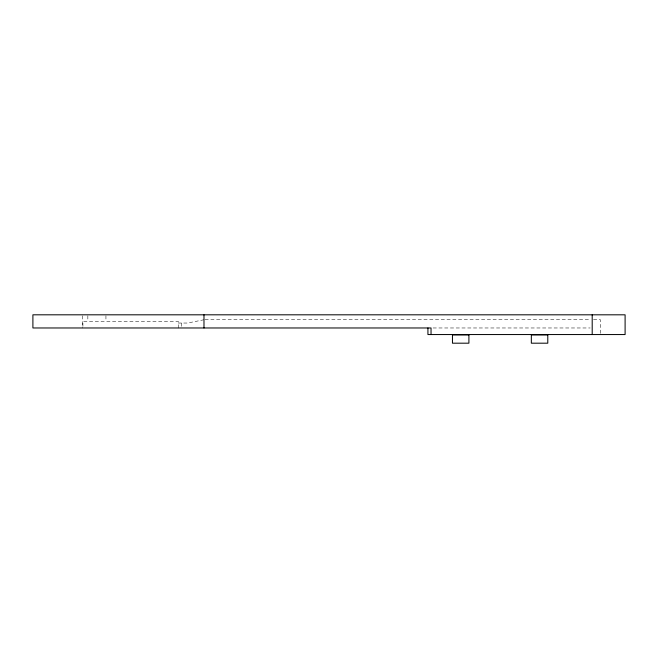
<?xml version="1.0" encoding="UTF-8"?>
<svg xmlns="http://www.w3.org/2000/svg" width="658" height="658" viewBox="0 0 658 658"><rect width="100%" height="100%" fill="white"/><g stroke="black" fill="none" stroke-linecap="round" stroke-linejoin="round"><path stroke-width="0.49" stroke-dasharray="3.29 2.47" d="M203.98 319.747L187.53 323.037L178.318 323.037M205.008 319.747L590.144 319.747M593.483 319.747L600.425 319.747L600.425 333.565M433.096 327.972L590.144 327.972M181.608 323.037L181.608 327.972M178.318 327.972L178.318 321.392L82.908 321.392L82.908 327.972M105.938 315.75L105.938 321.392M87.843 315.75L87.843 321.392M82.25 315.824L82.25 327.972"/><path stroke-width="0.99" d="M592.2 314.812L592.2 334.552M431.039 334.552L431.039 327.972L32.9 327.972L32.9 314.812L625.1 314.812L625.1 334.552L427.93 334.552L427.93 327.972M203.98 314.812L203.98 327.972M468.907 334.963L452.457 334.963L452.457 343.188L468.907 343.188L468.907 334.963M547.785 334.963L531.335 334.963L531.335 343.188L547.785 343.188L547.785 334.963"/></g></svg>
